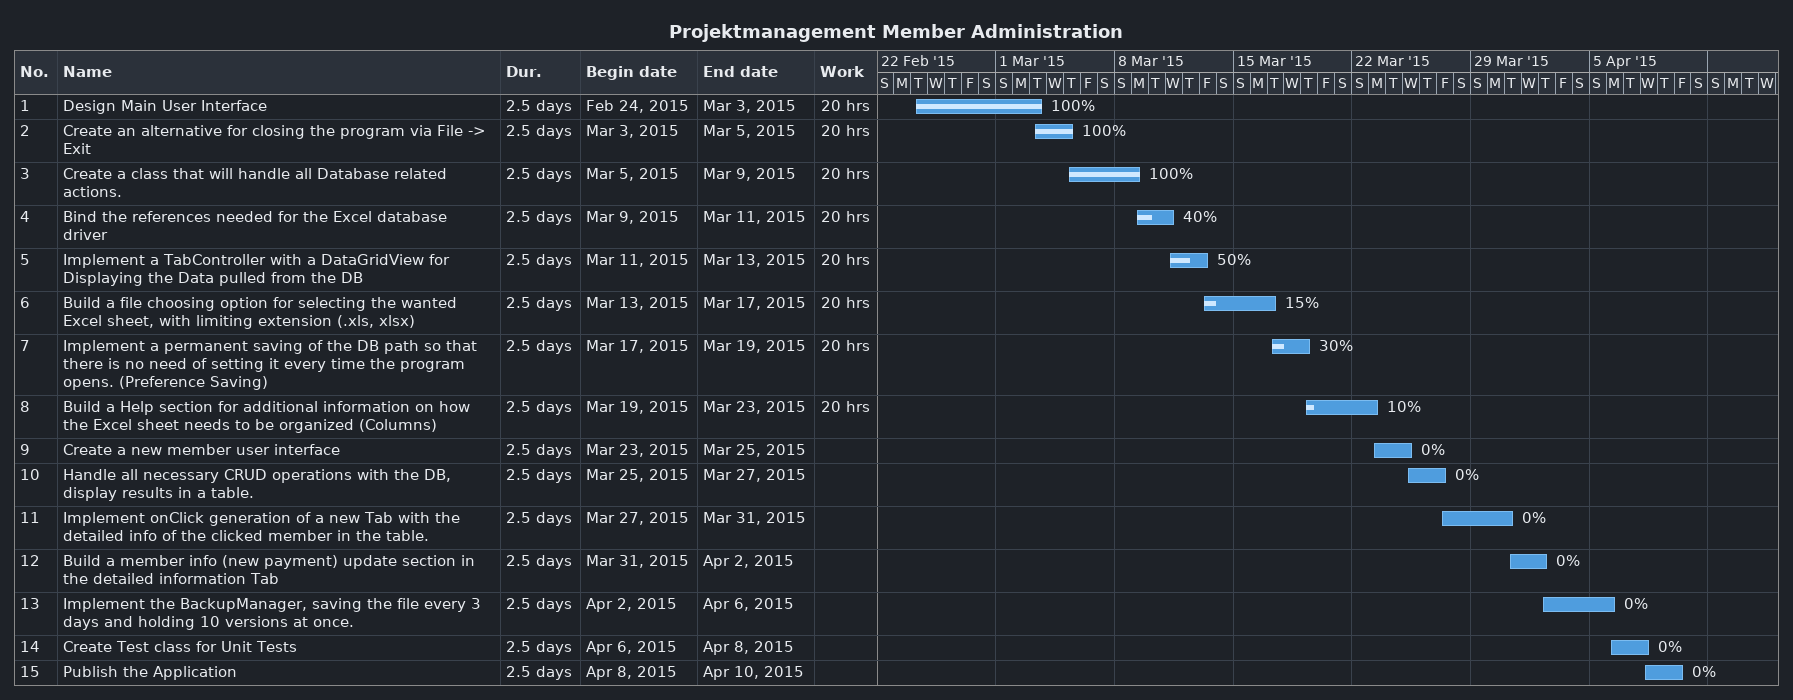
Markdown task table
Projektmanagement Member Administration

| ID | Task | Duration | Start | Finish | % complete | Work (h) |
|---|---|---|---|---|---|---|
| 1 | Design Main User Interface | 2.5d | 2015-02-24 | 2015-03-03 | 100 | 20 |
| 2 | Create an alternative for closing the program via File -> Exit | 2.5d | 2015-03-03 | 2015-03-05 | 100 | 20 |
| 3 | Create a class that will handle all Database related actions. | 2.5d | 2015-03-05 | 2015-03-09 | 100 | 20 |
| 4 | Bind the references needed for the Excel database driver | 2.5d | 2015-03-09 | 2015-03-11 | 40 | 20 |
| 5 | Implement a TabController with a DataGridView for Displaying the Data pulled from the DB | 2.5d | 2015-03-11 | 2015-03-13 | 50 | 20 |
| 6 | Build a file choosing option for selecting the wanted Excel sheet, with limiting extension (.xls, xlsx) | 2.5d | 2015-03-13 | 2015-03-17 | 15 | 20 |
| 7 | Implement a permanent saving of the DB path so that there is no need of setting it every time the program opens. (Preference Saving) | 2.5d | 2015-03-17 | 2015-03-19 | 30 | 20 |
| 8 | Build a Help section for additional information on how the Excel sheet needs to be organized (Columns) | 2.5d | 2015-03-19 | 2015-03-23 | 10 | 20 |
| 9 | Create a new member user interface | 2.5d | 2015-03-23 | 2015-03-25 | 0 |  |
| 10 | Handle all necessary CRUD operations with the DB, display results in a table. | 2.5d | 2015-03-25 | 2015-03-27 | 0 |  |
| 11 | Implement onClick generation of a new Tab with the detailed info of the clicked member in the table. | 2.5d | 2015-03-27 | 2015-03-31 | 0 |  |
| 12 | Build a member info (new payment) update section in the detailed information Tab | 2.5d | 2015-03-31 | 2015-04-02 | 0 |  |
| 13 | Implement the BackupManager, saving the file every 3 days and holding 10 versions at once. | 2.5d | 2015-04-02 | 2015-04-06 | 0 |  |
| 14 | Create Test class for Unit Tests | 2.5d | 2015-04-06 | 2015-04-08 | 0 |  |
| 15 | Publish the Application | 2.5d | 2015-04-08 | 2015-04-10 | 0 |  |
